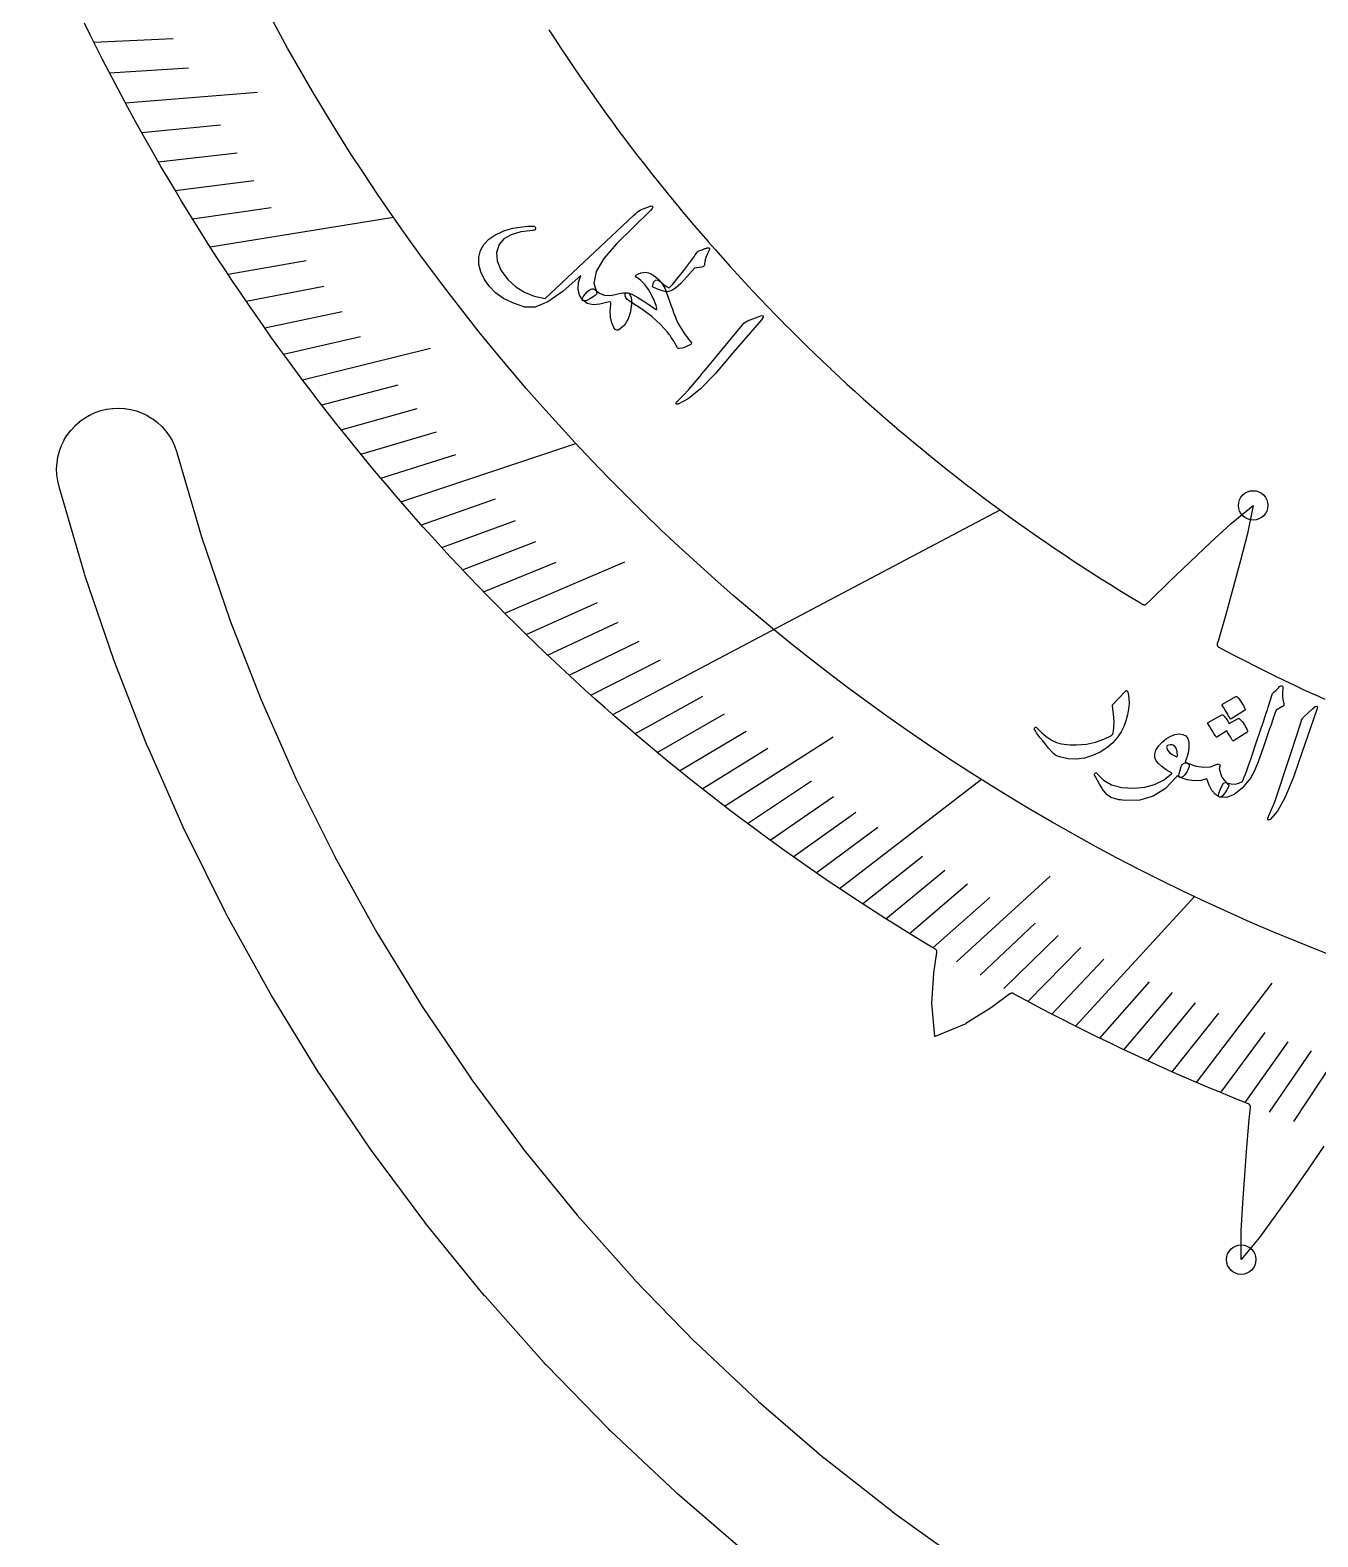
# Model space of a CAD drawing. Header units: millimetres. Extents: x -252 to 252, y -252 to 252.
# Drawn here: x -165.8 to -60.9, y -129.5 to -6.7 of the extents above; entities that cross this region are included whole.
import ezdxf

# ---------------------------------------------------------------- set-up
doc = ezdxf.new("R2010")
doc.units = ezdxf.units.MM
for name, color, linetype in [('CUT_INNER', 6, 'Continuous'), ('ENGRAVE', 7, 'Continuous'), ('ENGRAVE_FINE', 8, 'Continuous'), ('TEXT', 5, 'Continuous')]:
    doc.layers.add(name, color=color, linetype=linetype)

msp = doc.modelspace()

# ---------------------------------------------------------------- linework, layer by layer
at = {"layer": 'CUT_INNER'}
for points in [[(-60.3811, -97.6391), (-61.6663, -99.5066), (-62.971, -101.3692), (-64.2912, -103.2262), (-64.292, -103.2273), (-65.6332, -105.0721), (-65.6378, -105.078), (-67.1122, -106.8696), (-67.116, -106.8737), (-67.1163, -106.8685), (-67.1195, -104.5479), (-67.1193, -104.5404), (-66.9857, -102.2634), (-66.9856, -102.2621), (-66.8282, -99.9908), (-66.6551, -97.7237), (-66.4637, -95.4627), (-66.4636, -95.4613), (-66.3666, -94.4518), (-66.3655, -94.427), (-66.3668, -94.4023), (-66.3705, -94.3778), (-66.3767, -94.3538), (-66.3852, -94.3305), (-66.396, -94.3082), (-66.4089, -94.287), (-66.4239, -94.2673), (-66.4407, -94.2491), (-66.4593, -94.2327), (-66.4793, -94.2182), (-66.5008, -94.2057), (-66.5233, -94.1955), (-66.6825, -94.1324), (-67.7044, -93.7201), (-68.7238, -93.3015), (-69.7405, -92.8767), (-70.7546, -92.4457), (-71.7661, -92.0084), (-72.7748, -91.565), (-73.7809, -91.1153), (-74.7841, -90.6595), (-75.7845, -90.1976), (-76.7821, -89.7295), (-77.7768, -89.2554), (-78.7685, -88.7751), (-79.7573, -88.2887), (-80.7431, -87.7963), (-81.7258, -87.2979), (-82.7055, -86.7934), (-83.682, -86.2829), (-84.6554, -85.7665), (-85.6256, -85.244), (-85.6946, -85.2064), (-85.7159, -85.196), (-85.7381, -85.1877), (-85.761, -85.1815), (-85.7844, -85.1776), (-85.8081, -85.1758), (-85.8318, -85.1764), (-85.8553, -85.1791), (-85.8785, -85.1841), (-85.9011, -85.1913), (-85.9229, -85.2005), (-85.9438, -85.2118), (-85.9635, -85.225), (-87.4677, -86.3415), (-87.4757, -86.347), (-89.5494, -87.6504), (-89.554, -87.653), (-89.5587, -87.6552), (-92.0679, -88.6973), (-92.0733, -88.6993), (-92.0742, -88.6936), (-92.3379, -85.9894), (-92.3382, -85.9842), (-92.338, -85.9789), (-92.1661, -83.5357), (-92.165, -83.5261), (-91.9152, -81.8462), (-91.9128, -81.8217), (-91.9128, -81.7971), (-91.9152, -81.7726), (-91.92, -81.7485), (-91.9272, -81.7249), (-91.9366, -81.7022), (-91.9483, -81.6805), (-91.962, -81.6601), (-91.9776, -81.6411), (-91.9951, -81.6238), (-92.0141, -81.6082), (-92.0346, -81.5946), (-92.3248, -81.4218), (-93.2682, -80.8525), (-94.2081, -80.2773), (-95.1445, -79.6964), (-96.0773, -79.1097), (-97.0064, -78.5173), (-97.9319, -77.9193), (-98.8537, -77.3155), (-99.7718, -76.7061), (-100.6862, -76.0911), (-101.5967, -75.4705), (-102.5034, -74.8444), (-103.4063, -74.2126), (-104.3052, -73.5754), (-105.2003, -72.9326), (-106.0914, -72.2844), (-106.9784, -71.6307), (-107.8615, -70.9716), (-108.7405, -70.3071), (-109.6154, -69.6371), (-110.4862, -68.9619), (-111.3528, -68.2813), (-112.2152, -67.5954), (-113.0734, -66.9042), (-113.9274, -66.2078), (-114.777, -65.5061), (-115.6223, -64.7993), (-116.4633, -64.0872), (-117.2999, -63.37), (-118.1321, -62.6477), (-118.9598, -61.9204), (-119.7831, -61.1879), (-120.6018, -60.4504), (-121.416, -59.7079), (-122.2256, -58.9604), (-123.0307, -58.208), (-123.8311, -57.4506), (-124.6268, -56.6884), (-125.4178, -55.9212), (-126.2041, -55.1493), (-126.9857, -54.3725), (-127.7625, -53.5909), (-128.5345, -52.8046), (-129.3016, -52.0136), (-130.0639, -51.2178), (-130.8212, -50.4175), (-131.5737, -49.6124), (-132.3212, -48.8028), (-133.0637, -47.9886), (-133.8012, -47.1699), (-134.5337, -46.3466), (-135.2611, -45.5189), (-135.9834, -44.6867), (-136.7005, -43.8502), (-137.4126, -43.0092), (-138.1195, -42.1639), (-138.8211, -41.3142), (-139.5176, -40.4603), (-140.2087, -39.6021), (-140.8947, -38.7397), (-141.5753, -37.8731), (-142.2505, -37.0023), (-142.9204, -36.1274), (-143.585, -35.2484), (-144.2441, -34.3654), (-144.8978, -33.4783), (-145.5461, -32.5872), (-146.1888, -31.6922), (-146.8261, -30.7932), (-147.4578, -29.8904), (-148.084, -28.9836), (-148.7046, -28.0731), (-149.3196, -27.1588), (-149.929, -26.2407), (-150.5327, -25.3189), (-151.1308, -24.3934), (-151.7232, -23.4642), (-152.3099, -22.5315), (-152.8908, -21.5951), (-153.466, -20.6552), (-154.0354, -19.7118), (-154.599, -18.7649), (-155.1568, -17.8146), (-155.7087, -16.8609), (-156.2548, -15.9038), (-156.795, -14.9434), (-157.3293, -13.9797), (-157.8576, -13.0127), (-158.3801, -12.0425), (-158.8965, -11.0691), (-159.407, -10.0925), (-159.9115, -9.1129), (-160.4099, -8.1301), (-160.9024, -7.1443), (-161.3887, -6.1556)], [(-123.5396, -6.6833), (-123.0515, -7.4386), (-123.0507, -7.4399), (-122.558, -8.1921), (-122.5572, -8.1934), (-122.0599, -8.9426), (-122.059, -8.9438), (-121.5572, -9.69), (-121.5563, -9.6913), (-121.0499, -10.4343), (-121.049, -10.4356), (-120.538, -11.1755), (-120.5371, -11.1767), (-120.0216, -11.9135), (-120.0207, -11.9148), (-119.5007, -12.6484), (-119.4998, -12.6496), (-118.9753, -13.38), (-118.9744, -13.3812), (-118.4454, -14.1084), (-118.4445, -14.1096), (-117.9111, -14.8335), (-117.9102, -14.8348), (-117.3723, -15.5554), (-117.3714, -15.5566), (-116.8291, -16.2739), (-116.8281, -16.2751), (-116.2815, -16.9891), (-116.2805, -16.9903), (-115.7295, -17.7009), (-115.7285, -17.7021), (-115.1731, -18.4093), (-115.1722, -18.4105), (-114.6125, -19.1143), (-114.6115, -19.1155), (-114.0475, -19.8158), (-114.0465, -19.817), (-113.4782, -20.5138), (-113.4772, -20.515), (-112.9046, -21.2084), (-112.9036, -21.2095), (-112.3268, -21.8994), (-112.3258, -21.9005), (-111.7448, -22.5868), (-111.7438, -22.588), (-111.1585, -23.2707), (-111.1575, -23.2718), (-110.5681, -23.9509), (-110.5671, -23.9521), (-109.9735, -24.6275), (-109.9725, -24.6287), (-109.3748, -25.3005), (-109.3737, -25.3016), (-108.7719, -25.9698), (-108.7709, -25.9709), (-108.165, -26.6353), (-108.1639, -26.6364), (-107.5539, -27.2971), (-107.5529, -27.2982), (-106.9389, -27.9552), (-106.9378, -27.9563), (-106.3198, -28.6095), (-106.3187, -28.6106), (-105.6967, -29.2599), (-105.6956, -29.261), (-105.0696, -29.9065), (-105.0685, -29.9076), (-104.4386, -30.5493), (-104.4375, -30.5504), (-103.8036, -31.1882), (-103.8025, -31.1893), (-103.1647, -31.8232), (-103.1636, -31.8242), (-102.522, -32.4542), (-102.5209, -32.4553), (-101.8753, -33.0813), (-101.8742, -33.0823), (-101.2249, -33.7044), (-101.2238, -33.7054), (-100.5706, -34.3235), (-100.5695, -34.3245), (-99.9126, -34.9386), (-99.9114, -34.9396), (-99.2508, -35.5496), (-99.2496, -35.5506), (-98.5852, -36.1566), (-98.5841, -36.1576), (-97.9159, -36.7594), (-97.9148, -36.7604), (-97.243, -37.3582), (-97.2418, -37.3592), (-96.5664, -37.9528), (-96.5652, -37.9538), (-95.8861, -38.5432), (-95.885, -38.5442), (-95.2023, -39.1294), (-95.2011, -39.1304), (-94.5149, -39.7115), (-94.5137, -39.7125), (-93.8239, -40.2893), (-93.8227, -40.2903), (-93.1293, -40.8629), (-93.1281, -40.8639), (-92.4313, -41.4322), (-92.4301, -41.4331), (-91.7298, -41.9972), (-91.7286, -41.9981), (-91.0248, -42.5579), (-91.0236, -42.5588), (-90.3164, -43.1142), (-90.3152, -43.1152), (-89.6046, -43.6662), (-89.6034, -43.6671), (-88.8894, -44.2138), (-88.8882, -44.2147), (-88.1709, -44.757), (-88.1697, -44.758), (-87.4491, -45.2958), (-87.4479, -45.2967), (-86.724, -45.8302), (-86.7227, -45.8311), (-85.9956, -46.3601), (-85.9943, -46.361), (-85.2639, -46.8855), (-85.2627, -46.8864), (-84.5291, -47.4064), (-84.5278, -47.4073), (-83.7911, -47.9228), (-83.7898, -47.9237), (-83.0499, -48.4347), (-83.0486, -48.4356), (-82.3056, -48.942), (-82.3043, -48.9429), (-81.5582, -49.4447), (-81.5569, -49.4456), (-80.8077, -49.9429), (-80.8064, -49.9437), (-80.0542, -50.4364), (-80.0529, -50.4372), (-79.2976, -50.9253), (-79.2964, -50.9261), (-78.5381, -51.4095), (-78.5368, -51.4103), (-77.7757, -51.8891), (-77.7744, -51.8899), (-77.0102, -52.3639), (-77.0089, -52.3648), (-76.2419, -52.8341), (-76.2406, -52.8349), (-75.4708, -53.2996), (-75.4695, -53.3004), (-75.1364, -53.4986), (-75.114, -53.5105), (-75.0905, -53.52), (-75.0661, -53.5271), (-75.0411, -53.5316), (-75.0158, -53.5337), (-74.9905, -53.5331), (-74.9653, -53.53), (-74.9406, -53.5244), (-74.9165, -53.5162), (-74.8934, -53.5057), (-74.8715, -53.4929), (-74.8511, -53.4779), (-74.8322, -53.461), (-74.5507, -53.1808), (-74.5497, -53.1798), (-72.9248, -51.5989), (-71.2819, -50.0267), (-69.6247, -48.4629), (-69.6238, -48.462), (-67.9484, -46.9143), (-67.9428, -46.9094), (-66.1468, -45.4396), (-66.1427, -45.4365), (-66.1435, -45.4421), (-66.593, -47.7184), (-66.5946, -47.7257), (-67.1698, -49.9328), (-67.1702, -49.9341), (-67.7677, -52.131), (-68.3797, -54.3208), (-69.0086, -56.5011), (-69.009, -56.5024), (-69.0668, -56.6946), (-69.0727, -56.7184), (-69.0762, -56.7427), (-69.0773, -56.7673), (-69.0761, -56.7918), (-69.0724, -56.816), (-69.0664, -56.8398), (-69.0581, -56.8629), (-69.0475, -56.8851), (-69.0348, -56.9061), (-69.0201, -56.9258), (-69.0036, -56.9439), (-68.9854, -56.9603), (-68.9656, -56.9749), (-68.9445, -56.9875), (-68.4059, -57.2733), (-68.4045, -57.274), (-67.6076, -57.6905), (-67.6063, -57.6912), (-66.8068, -58.1029), (-66.8054, -58.1036), (-66.0035, -58.5104), (-66.0021, -58.5111), (-65.1977, -58.9129), (-65.1963, -58.9136), (-64.3894, -59.3105), (-64.388, -59.3111), (-63.5787, -59.7031), (-63.5773, -59.7037), (-62.7656, -60.0907), (-62.7643, -60.0913), (-61.9502, -60.4733), (-61.9488, -60.474), (-61.1324, -60.8509), (-61.131, -60.8516), (-60.3123, -61.2235)], [(-107.5298, -130.7004), (-113.0546, -125.9521), (-113.0566, -125.9503), (-113.2196, -125.8038), (-113.2216, -125.802), (-118.5303, -120.8132), (-118.5323, -120.8113), (-118.6886, -120.6578), (-118.6905, -120.6558), (-123.7727, -115.4365), (-123.7746, -115.4345), (-123.9239, -115.2742), (-123.9258, -115.2722), (-128.7714, -109.8326), (-128.7732, -109.8305), (-128.9153, -109.6637), (-128.917, -109.6616), (-133.5166, -104.0124), (-133.5184, -104.0102), (-133.6529, -103.8373), (-133.6545, -103.8351), (-137.999, -97.9875), (-138.0006, -97.9852), (-138.1274, -97.8065), (-138.1289, -97.8042), (-142.2097, -91.7696), (-142.2112, -91.7673), (-142.3299, -91.5831), (-142.3314, -91.5808), (-146.1405, -85.3711), (-146.1419, -85.3687), (-146.2523, -85.1795), (-146.2537, -85.1771), (-149.7835, -78.8045), (-149.7849, -78.8021), (-149.8867, -78.6082), (-149.888, -78.6057), (-153.1317, -72.0828), (-153.1329, -72.0804), (-153.2261, -71.8821), (-153.2273, -71.8796), (-156.1785, -65.2192), (-156.1796, -65.2167), (-156.2639, -65.0145), (-156.2649, -65.0119), (-158.9178, -58.2273), (-158.9187, -58.2247), (-158.994, -58.0189), (-158.9949, -58.0163), (-161.3442, -51.1206), (-161.3451, -51.118), (-161.4111, -50.9091), (-161.4119, -50.9065), (-163.4525, -43.915), (-163.4541, -43.9091), (-163.5662, -43.4408), (-163.5684, -43.4288), (-163.6336, -42.9548), (-163.6347, -42.9426), (-163.6531, -42.4646), (-163.653, -42.4523), (-163.6245, -41.9747), (-163.6232, -41.9626), (-163.548, -41.4901), (-163.5455, -41.4781), (-163.4243, -41.0153), (-163.4207, -41.0036), (-163.2548, -40.5549), (-163.2499, -40.5436), (-163.0409, -40.1133), (-163.035, -40.1026), (-162.7847, -39.6948), (-162.7778, -39.6847), (-162.4888, -39.3035), (-162.4809, -39.2941), (-162.1559, -38.943), (-162.1471, -38.9344), (-161.7893, -38.6169), (-161.7797, -38.6092), (-161.3925, -38.3283), (-161.3822, -38.3216), (-160.9693, -38.08), (-160.9585, -38.0744), (-160.5239, -37.8744), (-160.5125, -37.8698), (-160.0604, -37.7134), (-160.0486, -37.71), (-159.5833, -37.5986), (-159.5713, -37.5963), (-159.0974, -37.5311), (-159.0851, -37.5301), (-158.6071, -37.5116), (-158.5948, -37.5118), (-158.1173, -37.5403), (-158.1051, -37.5416), (-157.6326, -37.6168), (-157.6206, -37.6193), (-157.1578, -37.7404), (-157.1461, -37.7441), (-156.6974, -37.91), (-156.6861, -37.9148), (-156.2559, -38.1239), (-156.2451, -38.1298), (-155.8374, -38.3801), (-155.8273, -38.387), (-155.446, -38.676), (-155.4366, -38.6839), (-155.0856, -39.0089), (-155.077, -39.0176), (-154.7595, -39.3755), (-154.7518, -39.385), (-154.4709, -39.7723), (-154.4642, -39.7825), (-154.2226, -40.1954), (-154.2169, -40.2063), (-154.0169, -40.6409), (-154.0123, -40.6523), (-153.8549, -41.1073), (-153.8531, -41.1131), (-151.8447, -47.9941), (-151.8413, -48.0047), (-149.5663, -54.6824), (-149.5625, -54.6929), (-146.9935, -61.2631), (-146.9892, -61.2733), (-144.1312, -67.7232), (-144.1265, -67.7332), (-140.9853, -74.0499), (-140.9801, -74.0597), (-137.5618, -80.2309), (-137.5562, -80.2405), (-133.8675, -86.2539), (-133.8615, -86.2632), (-129.9097, -92.1071), (-129.9032, -92.1162), (-125.6961, -97.779), (-125.6893, -97.7878), (-121.2351, -103.2584), (-121.2279, -103.2669), (-116.5354, -108.5346), (-116.5278, -108.5427), (-111.6063, -113.597), (-111.5983, -113.6048), (-106.4574, -118.4359), (-106.4492, -118.4433), (-101.099, -123.0416), (-101.0905, -123.0486), (-95.5416, -127.405), (-95.5328, -127.4117), (-89.7961, -131.5177)]]:
    msp.add_lwpolyline(points, dxfattribs=at)
at = {"layer": 'ENGRAVE'}
for points in [[(-151.1428, -24.3748), (-136.1971, -21.9645)], [(-135.5932, -45.1376), (-121.3425, -40.3937)], [(-118.3233, -62.4805), (-86.7523, -45.8094)], [(-99.8669, -76.6425), (-88.2781, -67.7487)], [(-80.6096, -87.8634), (-70.8993, -77.2793)]]:
    msp.add_lwpolyline(points, dxfattribs=at)
for centre, radius in [((0, 72.6143), 165.8156), ((-66.1422, -45.4359), 1.2), ((-67.1163, -106.8745), 1.2)]:
    msp.add_circle(centre, radius, dxfattribs=at)
at = {"layer": 'ENGRAVE_FINE'}
for points in [[(-160.6261, -7.6992), (-154.161, -7.3893)], [(-159.3555, -10.1917), (-152.8974, -9.7786)], [(-158.0553, -12.6472), (-147.2812, -11.7851)], [(-156.7265, -15.066), (-150.2881, -14.4471)], [(-155.3699, -17.448), (-148.9444, -16.7264)], [(-153.9865, -19.7934), (-147.5759, -18.9693)], [(-152.5772, -22.1023), (-146.1833, -21.1761)], [(-149.6841, -26.6111), (-143.3298, -25.4814)], [(-148.2021, -28.8113), (-141.8704, -27.5804)], [(-146.6974, -30.9757), (-140.3903, -29.6439)], [(-145.1709, -33.1044), (-138.8904, -31.6722)], [(-143.6232, -35.1975), (-133.1801, -32.6382)], [(-142.0552, -37.2553), (-135.8335, -35.6236)], [(-140.4675, -39.278), (-134.2781, -37.5473)], [(-138.8608, -41.2658), (-132.7056, -39.4366)], [(-137.2358, -43.2189), (-131.1167, -41.2919)], [(-133.9334, -47.022), (-127.892, -44.9009)], [(-132.2573, -48.8724), (-126.2575, -46.6553)], [(-130.5653, -50.6891), (-124.6089, -48.3766)], [(-128.858, -52.4722), (-122.9469, -50.0651)], [(-127.136, -54.222), (-117.3437, -50.0457)], [(-125.3998, -55.9388), (-119.5847, -53.3448)], [(-123.6499, -57.6228), (-117.8855, -54.9365)], [(-121.8869, -59.2743), (-116.1749, -56.4965)], [(-120.1112, -60.8934), (-114.4534, -58.025)], [(-116.5237, -64.0358), (-110.9793, -60.9888)], [(-114.7128, -65.5595), (-109.2276, -62.4247)], [(-112.8909, -67.0519), (-107.4667, -63.8302)], [(-109.2163, -69.9438), (-100.3733, -64.2806)], [(-111.0587, -68.5132), (-105.6971, -65.2056)], [(-107.3643, -71.3437), (-102.1328, -67.8673)], [(-105.503, -72.7133), (-100.3389, -69.1542)], [(-103.6328, -74.0528), (-98.5377, -70.412)], [(-101.754, -75.3625), (-96.7294, -71.6411)], [(-97.972, -77.8932), (-93.093, -74.0141)], [(-96.0694, -79.1147), (-91.2654, -75.1585)], [(-90.319, -82.6064), (-82.6931, -75.6317)], [(-94.1595, -80.3072), (-89.4321, -76.2753)], [(-92.2426, -81.4711), (-87.5931, -77.3645)], [(-88.389, -83.7135), (-83.8995, -79.4615)], [(-86.4528, -84.7926), (-82.0454, -80.4698)], [(-84.5107, -85.8438), (-80.1867, -81.4516)], [(-82.5629, -86.8673), (-78.3236, -82.407)], [(-78.6512, -88.8323), (-74.5852, -84.2399)], [(-70.7698, -92.4392), (-64.59, -84.3671)], [(-76.6878, -89.7741), (-72.7102, -85.1178)], [(-74.7196, -90.6891), (-70.8318, -85.9702)], [(-72.7469, -91.5774), (-68.9499, -86.7975)], [(-68.7886, -93.2746), (-65.1767, -88.377)], [(-66.8034, -94.084), (-63.2856, -89.1297)], [(-64.8144, -94.8674), (-61.3919, -89.8579)], [(-62.8218, -95.6249), (-59.4956, -90.5619)]]:
    msp.add_lwpolyline(points, dxfattribs=at)
at = {"layer": 'TEXT'}
for points in [[(-118.0195, -24.1327), (-119.0631, -25.3208), (-119.6818, -26.3843), (-119.8743, -27.3226), (-119.6406, -28.1328), (-119.6642, -28.2174), (-119.7646, -28.3236), (-119.9417, -28.4512), (-120.1957, -28.6003), (-120.4027, -28.7095), (-120.5668, -28.7681), (-120.6881, -28.7761), (-120.7665, -28.7334), (-121.0342, -28.3004), (-121.1532, -27.8166), (-121.1233, -27.2832), (-120.9445, -26.701), (-122.3809, -27.9825), (-123.6182, -28.8432), (-124.659, -29.2792), (-125.5034, -29.2884), (-126.4358, -28.9642), (-127.2295, -28.5715), (-127.8833, -28.1123), (-128.3962, -27.589), (-128.8131, -26.9916), (-129.093, -26.3977), (-129.2361, -25.8086), (-129.2426, -25.2254), (-129.1101, -24.6752), (-128.8367, -24.1845), (-128.4234, -23.7529), (-127.8711, -23.3794), (-127.5471, -23.2185), (-127.2071, -23.079), (-126.851, -22.9607), (-126.479, -22.8633), (-126.0904, -22.7875), (-125.685, -22.7338), (-125.2625, -22.7019), (-124.8231, -22.6917), (-124.7694, -22.6993), (-124.7221, -22.7163), (-124.6812, -22.7429), (-124.6468, -22.779), (-124.6259, -22.8152), (-124.6171, -22.8536), (-124.6203, -22.8942), (-124.6354, -22.9371), (-124.6637, -22.9762), (-124.7065, -23.0055), (-124.7636, -23.0249), (-124.8351, -23.0345), (-125.827, -23.1542), (-126.618, -23.3833), (-127.2068, -23.7254), (-127.592, -24.1829), (-127.8056, -24.8328), (-127.7583, -25.5261), (-127.4486, -26.2612), (-126.8757, -27.035), (-126.2454, -27.6224), (-125.5298, -28.0769), (-124.7309, -28.3973), (-123.8501, -28.5829), (-116.6321, -21.8138), (-116.4581, -21.6537), (-116.3047, -21.5261), (-116.1717, -21.4309), (-116.0592, -21.3679), (-115.2158, -21.025), (-115.0945, -21.0563), (-115.0623, -21.1332), (-115.1192, -21.2558), (-115.2652, -21.4243)], [(-110.9395, -24.5624), (-110.875, -24.541), (-110.8164, -24.5211), (-110.7636, -24.5029), (-110.7166, -24.4864), (-110.6761, -24.472), (-110.6427, -24.4605), (-110.6165, -24.4519), (-110.5975, -24.4461), (-110.5588, -24.442), (-110.5247, -24.4464), (-110.4952, -24.4594), (-110.4702, -24.481), (-110.4525, -24.5079), (-110.4451, -24.537), (-110.4479, -24.5681), (-110.461, -24.6014), (-110.6212, -24.9218), (-110.7427, -25.2366), (-110.8254, -25.5457), (-110.8693, -25.8489), (-110.8871, -25.9205), (-110.9273, -25.9749), (-110.9902, -26.0121), (-111.0755, -26.0321), (-111.676, -26.0986), (-112.2899, -26.8287), (-112.7857, -27.3609), (-113.2179, -27.7404), (-113.587, -27.9667), (-113.8934, -28.0395), (-114.098, -28.0147), (-114.3652, -27.9377), (-114.695, -27.8081), (-115.0871, -27.6253), (-115.0019, -27.2601), (-114.8578, -27.076), (-114.6554, -27.0724), (-114.3948, -27.2487), (-114.2186, -27.4005), (-114.0521, -27.5299), (-113.8952, -27.6369), (-113.7481, -27.7215), (-113.6974, -27.6809), (-113.6309, -27.6157), (-113.5486, -27.526), (-113.4504, -27.4116), (-113.3351, -27.2728), (-113.2014, -27.1097), (-113.0492, -26.9221), (-112.8785, -26.7103), (-112.6671, -26.4499), (-112.4706, -26.2042), (-112.289, -25.973), (-112.1224, -25.7564), (-111.9706, -25.5531), (-111.8337, -25.3619), (-111.7115, -25.1826), (-111.6041, -25.0153), (-111.5156, -24.8849), (-111.4376, -24.7867), (-111.37, -24.7207), (-111.3128, -24.6869), (-111.2471, -24.6697), (-111.163, -24.6432), (-111.0604, -24.6075), (-110.9395, -24.5624)], [(-116.4324, -26.6869), (-116.2332, -26.5794), (-116.0356, -26.5035), (-115.8395, -26.4592), (-115.6449, -26.4465), (-115.4299, -26.484), (-115.2019, -26.578), (-114.9608, -26.7284), (-114.7062, -26.9351), (-114.5788, -27.0575), (-114.4624, -27.1849), (-114.3571, -27.3173), (-114.2629, -27.4546), (-114.1784, -27.5958), (-114.1021, -27.7396), (-114.0342, -27.886), (-113.9746, -28.0352), (-113.7926, -28.5614), (-113.6264, -29.0306), (-113.4767, -29.4427), (-113.344, -29.7979), (-113.2282, -30.0968), (-113.1292, -30.3401), (-113.0472, -30.5277), (-112.9825, -30.6598), (-112.8416, -30.8942), (-112.7011, -31.117), (-112.5608, -31.328), (-112.4209, -31.5273), (-112.2846, -31.7143), (-112.1552, -31.888), (-112.0326, -32.0486), (-111.917, -32.1962), (-111.9027, -32.2234), (-111.9089, -32.2526), (-111.9356, -32.2837), (-111.9829, -32.3169), (-112.2067, -32.4416), (-112.4387, -32.5415), (-112.679, -32.6166), (-112.9274, -32.6669), (-112.962, -32.6657), (-112.9936, -32.6544), (-113.0223, -32.6329), (-113.048, -32.6013), (-113.1574, -32.4123), (-113.2643, -32.2323), (-113.3687, -32.0612), (-113.4707, -31.899), (-113.5704, -31.7471), (-113.6679, -31.6068), (-113.7631, -31.4779), (-113.8562, -31.3606), (-114.4519, -30.6883), (-115.1574, -30.0486), (-115.9732, -29.4394), (-116.9003, -28.8584), (-117.0561, -28.7535), (-117.1776, -28.6381), (-117.2648, -28.5121), (-117.3176, -28.3757), (-117.3315, -28.2538), (-117.302, -28.1712), (-117.2293, -28.1278), (-117.1133, -28.1235), (-116.781, -28.2297), (-116.2933, -28.4892), (-115.6491, -28.8998), (-114.8469, -29.4585), (-114.811, -29.4771), (-114.7822, -29.4876), (-114.7606, -29.4901), (-114.7462, -29.4844), (-114.7347, -29.3731), (-114.7988, -29.1465), (-114.9378, -28.8044), (-115.1508, -28.3466), (-115.4184, -27.8568), (-115.7243, -27.4391), (-116.0693, -27.0931), (-116.4539, -26.8184), (-116.4894, -26.7921), (-116.4977, -26.7614), (-116.4787, -26.7264), (-116.4324, -26.6869)], [(-117.0331, -28.1499), (-116.9193, -28.3097), (-116.8437, -28.5026), (-116.8062, -28.7288), (-116.8066, -28.9884), (-116.895, -29.6655), (-117.0798, -30.2418), (-117.3627, -30.717), (-117.7449, -31.0902), (-117.8849, -31.1632), (-118.013, -31.1645), (-118.1293, -31.094), (-118.2336, -30.9517), (-118.42, -30.5563), (-118.5254, -30.1086), (-118.5495, -29.6091), (-118.4918, -29.0584), (-118.4873, -28.9438), (-118.5248, -28.8749), (-118.6044, -28.8516), (-118.7262, -28.874), (-119.3802, -29.0538), (-119.9403, -29.0882), (-120.4059, -28.9774), (-120.776, -28.7221), (-120.7948, -28.68), (-120.794, -28.6216), (-120.7738, -28.5469), (-120.734, -28.4558), (-120.5855, -28.2234), (-120.4302, -28.0385), (-120.2685, -27.901), (-120.1004, -27.8106), (-120.02, -27.7936), (-119.9391, -27.7999), (-119.8575, -27.8295), (-119.7752, -27.8824), (-119.4076, -28.1459), (-119.0284, -28.3006), (-118.6383, -28.3465), (-118.2375, -28.2839), (-117.8182, -28.1754), (-117.4778, -28.1168), (-117.2162, -28.1082), (-117.0331, -28.1499)], [(-106.4959, -30.0621), (-106.2107, -29.9709), (-106.069, -29.9817), (-106.0705, -30.095), (-106.215, -30.3109), (-108.5417, -33.0199), (-109.9686, -34.6834), (-111.1855, -35.9331), (-112.1965, -36.765), (-113.0035, -37.1769), (-113.0883, -37.1911), (-113.1459, -37.1865), (-113.1762, -37.1631), (-113.1791, -37.121), (-113.1665, -37.0727), (-113.1396, -37.021), (-113.0984, -36.9657), (-113.043, -36.9068), (-112.5914, -36.4694), (-112.1329, -35.9843), (-111.667, -35.4521), (-111.1935, -34.8729), (-111.0671, -34.7243), (-110.7294, -34.319), (-110.18, -33.6576), (-109.4179, -32.7409), (-107.7384, -30.6967), (-107.6424, -30.5949), (-107.5446, -30.5108), (-107.445, -30.4443), (-107.3436, -30.3953)], [(-64.4956, -60.679), (-64.3083, -60.5065), (-64.1612, -60.369), (-64.0542, -60.2665), (-63.9872, -60.1991), (-63.9407, -60.1581), (-63.895, -60.1347), (-63.8501, -60.1291), (-63.8062, -60.1412), (-63.7643, -60.1714), (-63.7379, -60.2142), (-63.7272, -60.2697), (-63.7321, -60.3378), (-63.7629, -60.6681), (-63.7595, -60.9804), (-63.722, -61.2747), (-63.6502, -61.5508), (-63.6338, -61.6359), (-63.6543, -61.7136), (-63.7116, -61.7838), (-63.8059, -61.8465), (-64.2767, -62.1209), (-64.3444, -62.3117), (-64.4106, -62.4993), (-64.4751, -62.6836), (-64.5381, -62.8646), (-64.5994, -63.0425), (-64.6591, -63.217), (-64.7172, -63.3883), (-64.7737, -63.5563), (-65.2955, -65.1124), (-65.7313, -66.3154), (-66.0839, -67.1643), (-66.3547, -67.6584), (-67.0407, -68.4628), (-67.6911, -68.9879), (-68.3052, -69.2337), (-68.8811, -69.2), (-68.8944, -69.1936), (-68.9077, -69.1871), (-68.921, -69.1807), (-68.9343, -69.1742), (-68.9774, -69.0624), (-68.9461, -68.8698), (-68.8405, -68.5963), (-68.6605, -68.2419), (-68.5838, -68.1158), (-68.4998, -68.0376), (-68.4087, -68.0073), (-68.3103, -68.0249), (-67.9439, -68.1207), (-67.6075, -68.1347), (-67.3015, -68.067), (-67.0261, -67.9181), (-66.9064, -67.6384), (-66.7776, -67.3169), (-66.6398, -66.9534), (-66.4928, -66.548), (-66.3364, -66.1029), (-66.1707, -65.62), (-65.9953, -65.0994), (-65.8103, -64.5412), (-65.6238, -63.9946), (-65.4573, -63.5029), (-65.3107, -63.066), (-65.1843, -62.6838), (-65.0766, -62.3571), (-64.986, -62.0865), (-64.9126, -61.8721), (-64.8566, -61.7137), (-64.6219, -60.9081), (-64.5903, -60.8328), (-64.5586, -60.7694), (-64.5271, -60.7182), (-64.4956, -60.679)], [(-76.5461, -60.5623), (-76.5259, -60.5435), (-76.507, -60.5303), (-76.4891, -60.5228), (-76.4725, -60.5208), (-76.4356, -60.5378), (-76.4017, -60.5782), (-76.3709, -60.6419), (-76.343, -60.7289), (-76.2709, -61.1327), (-76.2532, -61.5614), (-76.2901, -62.0151), (-76.3818, -62.4939), (-76.5201, -62.9868), (-76.6956, -63.4503), (-76.9086, -63.8842), (-77.1596, -64.2885), (-77.5812, -64.7694), (-78.0654, -65.1855), (-78.6128, -65.5362), (-79.2237, -65.8206), (-79.8773, -66.0197), (-80.5448, -66.1021), (-81.2254, -66.0675), (-81.9183, -65.9155), (-82.0929, -65.8554), (-82.2536, -65.7716), (-82.4003, -65.6642), (-82.5329, -65.5333), (-82.8183, -65.1989), (-83.0731, -64.8934), (-83.2976, -64.6169), (-83.492, -64.3697), (-83.6557, -64.1522), (-83.7882, -63.9652), (-83.8896, -63.8087), (-83.9602, -63.6827), (-83.9711, -63.6504), (-83.9756, -63.622), (-83.9738, -63.5976), (-83.9655, -63.5771), (-83.9484, -63.5546), (-83.9274, -63.5367), (-83.9026, -63.5232), (-83.8739, -63.5142), (-83.8434, -63.5128), (-83.8128, -63.522), (-83.7822, -63.5419), (-83.7515, -63.5725), (-83.5678, -63.7635), (-83.3871, -63.9384), (-83.2095, -64.0971), (-83.0352, -64.2397), (-82.8625, -64.3671), (-82.69, -64.4803), (-82.5177, -64.5794), (-82.3456, -64.6642), (-82.1668, -64.7369), (-81.9745, -64.7995), (-81.7686, -64.8519), (-81.5492, -64.8941), (-81.3159, -64.9253), (-81.0682, -64.9445), (-80.8063, -64.9518), (-80.5302, -64.947), (-79.7264, -64.8798), (-78.9866, -64.7266), (-78.3111, -64.4884), (-77.6997, -64.1663), (-77.6556, -64.1371), (-77.6175, -64.0962), (-77.5855, -64.0434), (-77.5594, -63.9789), (-77.4922, -63.5485), (-77.4781, -63.0355), (-77.5159, -62.4399), (-77.6044, -61.7618), (-77.6029, -61.7229), (-77.5969, -61.6907), (-77.5864, -61.6653), (-77.5715, -61.6467)], [(-67.5548, -61.0119), (-67.531, -61.0036), (-67.5042, -61.0049), (-67.4744, -61.0159), (-67.4416, -61.0365), (-67.3424, -61.1465), (-67.2494, -61.2593), (-67.1626, -61.3749), (-67.0821, -61.4933), (-67.0073, -61.6159), (-66.938, -61.7437), (-66.8742, -61.8768), (-66.8158, -62.0153), (-66.8063, -62.0595), (-66.8086, -62.0958), (-66.8227, -62.1243), (-66.8486, -62.1448), (-67.9486, -62.829), (-67.9797, -62.8357), (-68.0091, -62.823), (-68.0366, -62.7908), (-68.0624, -62.7393), (-68.085, -62.6954), (-68.1216, -62.6282), (-68.1723, -62.5377), (-68.2369, -62.4238), (-68.3169, -62.2857), (-68.4138, -62.1226), (-68.5275, -61.9345), (-68.6578, -61.7214), (-68.6731, -61.6891), (-68.6757, -61.6633), (-68.6658, -61.6439), (-68.6433, -61.6309)], [(-67.3621, -62.7974), (-67.3382, -62.7891), (-67.3111, -62.7903), (-67.281, -62.8013), (-67.2477, -62.8219), (-67.1465, -62.9318), (-67.0516, -63.0445), (-66.9629, -63.1602), (-66.8805, -63.2787), (-66.8038, -63.4013), (-66.7327, -63.5292), (-66.6669, -63.6624), (-66.6065, -63.8009), (-66.5997, -63.8376), (-66.6048, -63.8704), (-66.622, -63.8994), (-66.6511, -63.9246), (-67.7527, -64.6127), (-67.776, -64.6174), (-67.801, -64.6051), (-67.8275, -64.5758), (-67.8555, -64.5295), (-67.8736, -64.4983), (-67.902, -64.4498), (-67.9409, -64.384), (-67.99, -64.3009), (-68.0499, -64.2012), (-68.1209, -64.0858), (-68.2028, -63.9547), (-68.2957, -63.8078), (-69.1089, -64.3089), (-69.1404, -64.3153), (-69.17, -64.3024), (-69.1979, -64.27), (-69.2241, -64.2182), (-69.247, -64.174), (-69.2842, -64.1064), (-69.3355, -64.0152), (-69.401, -63.9006), (-69.4821, -63.7615), (-69.5804, -63.5973), (-69.6957, -63.4079), (-69.8278, -63.1933), (-69.8377, -63.1637), (-69.8365, -63.1398), (-69.8241, -63.1217), (-69.8007, -63.1093), (-68.7032, -62.4966), (-68.6792, -62.4885), (-68.6521, -62.49), (-68.622, -62.5013), (-68.5888, -62.5222), (-68.5176, -62.6005), (-68.4483, -62.6808), (-68.381, -62.7631), (-68.3156, -62.8475), (-68.2534, -62.9342), (-68.1955, -63.0238), (-68.1419, -63.1162), (-68.0926, -63.2114)], [(-61.3216, -62.0092), (-61.0899, -61.8195), (-60.9541, -61.7776), (-60.9138, -61.8835), (-60.9689, -62.1374), (-62.1375, -65.5118), (-62.8534, -67.5832), (-63.526, -69.1926), (-64.1607, -70.3378), (-64.7599, -71.0173), (-64.8336, -71.0617), (-64.8888, -71.0786), (-64.9255, -71.068), (-64.9438, -71.0299), (-64.9497, -70.9804), (-64.9437, -70.9224), (-64.9258, -70.8558), (-64.8958, -70.7807), (-64.6366, -70.2079), (-64.3883, -69.5883), (-64.1506, -68.9221), (-63.923, -68.2094), (-63.86, -68.0248), (-63.6949, -67.5238), (-63.427, -66.7068), (-63.055, -65.5742), (-62.244, -63.0559), (-62.1921, -62.926), (-62.132, -62.8118), (-62.0638, -62.7133), (-61.9875, -62.6306)], [(-72.4402, -67.5952), (-73.2987, -68.4962), (-74.2824, -69.1116), (-75.3922, -69.4381), (-76.6269, -69.4721), (-76.7887, -69.4554), (-76.9458, -69.4338), (-77.0983, -69.4074), (-77.246, -69.3761), (-77.3879, -69.3397), (-77.5225, -69.2978), (-77.6498, -69.2504), (-77.7698, -69.1975), (-78.0338, -69.0017), (-78.3329, -68.6508), (-78.6655, -68.1448), (-79.0296, -67.4836), (-79.0613, -67.4), (-79.0694, -67.3319), (-79.0537, -67.2793), (-79.0143, -67.2422), (-78.9636, -67.225), (-78.9137, -67.2323), (-78.8647, -67.2641), (-78.8166, -67.3204), (-78.3379, -67.8269), (-77.6845, -68.1883), (-76.8586, -68.4022), (-75.8625, -68.4658), (-74.9829, -68.3858), (-74.1781, -68.1661), (-73.4485, -67.8083), (-72.7938, -67.3138), (-72.7841, -67.2892), (-72.7818, -67.2669), (-72.787, -67.2468), (-72.7996, -67.229), (-73.2368, -66.9677), (-73.5927, -66.7147), (-73.8674, -66.4707), (-74.061, -66.2361), (-74.168, -65.9752), (-74.1706, -65.6918), (-74.069, -65.386), (-73.8637, -65.0576), (-73.8322, -65.0163), (-73.7987, -64.9751), (-73.7631, -64.9339), (-73.7255, -64.8928), (-73.6855, -64.851), (-73.6425, -64.8076), (-73.5967, -64.7627), (-73.548, -64.7162), (-73.2015, -64.4313), (-72.8569, -64.2254), (-72.5141, -64.0983), (-72.173, -64.05), (-71.8693, -64.0849), (-71.6387, -64.2079), (-71.4808, -64.4194), (-71.3952, -64.7197), (-71.374, -65.0864), (-71.4158, -65.4776), (-71.5207, -65.8931), (-71.6892, -66.333), (-71.6633, -66.3458), (-71.6379, -66.3574), (-71.6128, -66.3677), (-71.5882, -66.3769), (-71.5635, -66.386), (-71.5385, -66.3963), (-71.5131, -66.4079), (-71.4872, -66.4207), (-71.4088, -66.4844), (-71.3689, -66.5752), (-71.3676, -66.6931), (-71.4048, -66.8382), (-71.4658, -66.9874), (-71.5422, -67.1307), (-71.6342, -67.2681), (-71.7419, -67.3995), (-71.8503, -67.508), (-71.9447, -67.5769), (-72.0251, -67.606), (-72.0912, -67.5954), (-72.3407, -67.4669), (-72.3544, -67.4894), (-72.3756, -67.5183), (-72.4042, -67.5536), (-72.4402, -67.5952)], [(-72.3172, -65.827), (-72.33, -65.5203), (-72.3915, -65.276), (-72.5018, -65.094), (-72.661, -64.9742), (-72.7794, -64.9465), (-72.8949, -64.9408), (-73.0077, -64.9569), (-73.1178, -64.9951), (-73.1616, -65.0231), (-73.1879, -65.0647), (-73.1964, -65.1197), (-73.1873, -65.1882), (-73.1158, -65.3751), (-72.9645, -65.5567), (-72.7336, -65.7328), (-72.4229, -65.9028), (-72.3871, -65.9134), (-72.3575, -65.9042), (-72.3342, -65.8754), (-72.3172, -65.827)], [(-68.3103, -68.0249), (-68.222, -68.1091), (-68.1623, -68.1813), (-68.1315, -68.2416), (-68.1294, -68.29), (-68.1479, -68.3536), (-68.1794, -68.4271), (-68.2238, -68.5104), (-68.2811, -68.6036), (-68.4837, -68.8937), (-68.6513, -69.0897), (-68.7838, -69.1918), (-68.8811, -69.2), (-69.2153, -68.9757), (-69.4999, -68.6512), (-69.7342, -68.2269), (-69.9174, -67.7034), (-70.4147, -67.8514), (-70.9454, -67.882), (-71.509, -67.7946), (-72.1044, -67.5887), (-72.1581, -67.5458), (-72.1878, -67.4845), (-72.1935, -67.405), (-72.1752, -67.3073), (-72.0002, -66.7115), (-71.9804, -66.6452), (-71.9417, -66.5824), (-71.8843, -66.5232), (-71.8081, -66.4676), (-71.735, -66.4318), (-71.6604, -66.4131), (-71.5844, -66.4115), (-71.5069, -66.4269), (-70.799, -66.6666), (-70.1688, -66.7657), (-69.6177, -66.7255), (-69.146, -66.5469), (-69.0876, -66.5192), (-69.0291, -66.5077), (-68.9705, -66.5125), (-68.9119, -66.5334), (-68.8642, -66.5661), (-68.8384, -66.6062), (-68.8345, -66.6537), (-68.8525, -66.7086), (-68.8749, -66.7582), (-68.891, -66.8029), (-68.9005, -66.8427), (-68.9035, -66.8776), (-68.8131, -67.2489), (-68.6839, -67.564), (-68.5163, -67.8227), (-68.3103, -68.0249)]]:
    msp.add_lwpolyline(points, close=True, dxfattribs=at)

doc.saveas('drawing.dxf')
